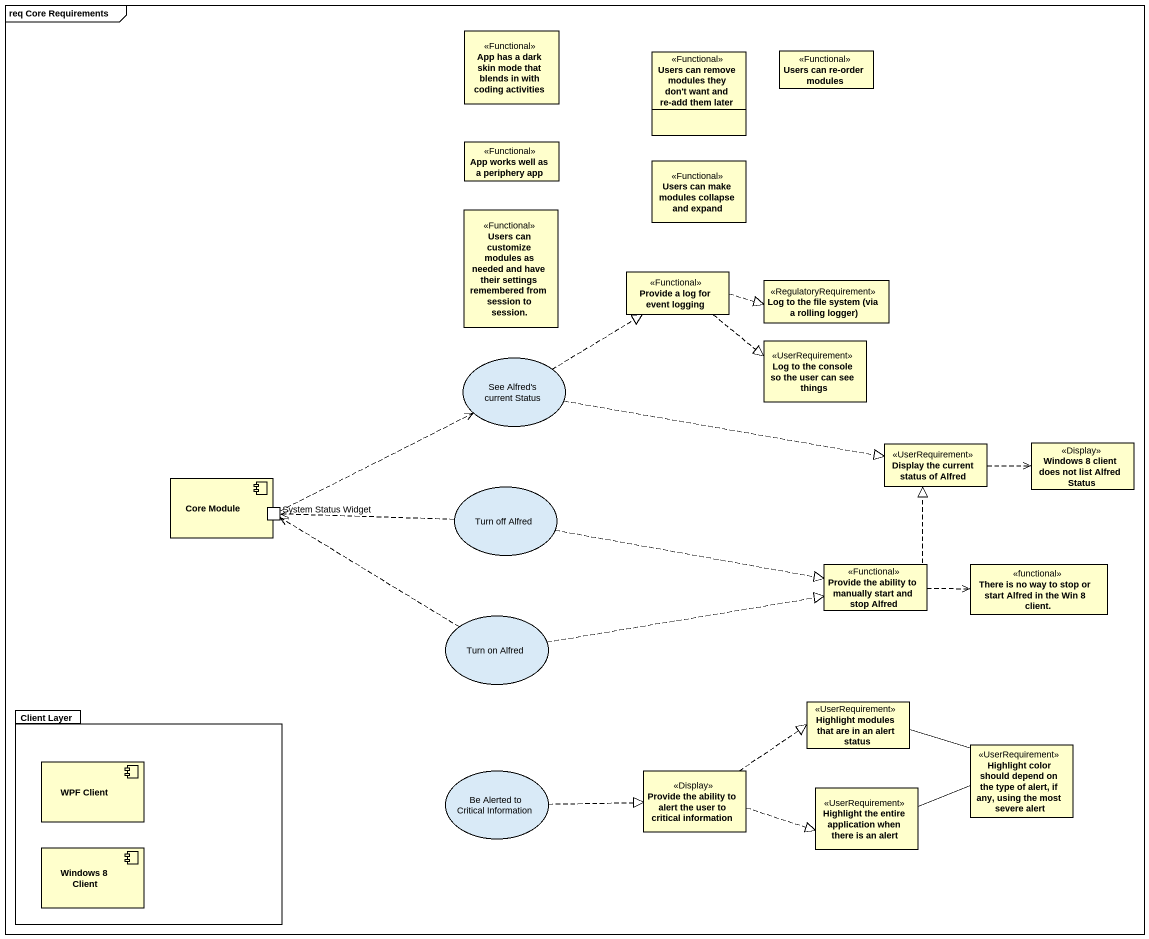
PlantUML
@startuml
mainframe req Core Requirements
allowmixing
hide circle
hide empty members
class "App has a dark skin mode that blends in with coding activities" as App_has_a_dark_skin_mode <<Functional>>
class "Users can remove modules they don't want and re-add them later" as Users_can_remove_modules <<Functional>>
class "Users can re-order modules" as Users_can_re_order_modules <<Functional>>
class "App works well as a periphery app" as App_works_well_as_a <<Functional>>
class "Users can make modules collapse and expand" as Users_can_make_modules <<Functional>>
class "Users can customize modules as needed and have their settings remembered from session to session." as Users_can_customize_modules <<Functional>>
class "Provide a log for event logging" as Provide_a_log_for_event <<Functional>>
class "Log to the file system (via a rolling logger)" as Log_to_the_file_system_via <<RegulatoryRequirement>>
usecase "See Alfred's current Status" as See_Alfred_s_current_Status
class "Log to the console so the user can see things" as Log_to_the_console_so_the <<UserRequirement>>
class "Display the current status of Alfred" as Display_the_current_status <<UserRequirement>>
class "Windows 8 client does not list Alfred Status" as Windows_8_client_does_not <<Display>>
component "Core Module" as Core_Module {
  port "System Status Widget" as System_Status_Widget
}
usecase "Turn off Alfred" as Turn_off_Alfred
class "Provide the ability to manually start and stop Alfred" as Provide_the_ability_to <<Functional>>
class "There is no way to stop or start Alfred in the Win 8 client." as There_is_no_way_to_stop_or <<functional>>
usecase "Turn on Alfred" as Turn_on_Alfred
package "Client Layer" as Client_Layer {
  component "WPF Client" as WPF_Client
  component "Windows 8 Client" as Windows_8_Client
}
class "Highlight modules that are in an alert status" as Highlight_modules_that_are <<UserRequirement>>
class "Highlight color should depend on the type of alert, if any, using the most severe alert" as Highlight_color_should <<UserRequirement>>
usecase "Be Alerted to Critical Information" as Be_Alerted_to_Critical
class "Provide the ability to alert the user to critical information" as Provide_the_ability_to_2 <<Display>>
class "Highlight the entire application when there is an alert" as Highlight_the_entire <<UserRequirement>>
Provide_a_log_for_event .right.|> Log_to_the_file_system_via
Provide_a_log_for_event .right.|> Log_to_the_console_so_the
See_Alfred_s_current_Status .up.|> Provide_a_log_for_event
See_Alfred_s_current_Status .right.|> Display_the_current_status
Display_the_current_status .right.> Windows_8_client_does_not
Turn_off_Alfred .left.> System_Status_Widget
Turn_off_Alfred .right.|> Provide_the_ability_to
System_Status_Widget .right.> See_Alfred_s_current_Status
Provide_the_ability_to .up.|> Display_the_current_status
Provide_the_ability_to .right.> There_is_no_way_to_stop_or
Turn_on_Alfred .up.> System_Status_Widget
Turn_on_Alfred .right.|> Provide_the_ability_to
Highlight_color_should -left- Highlight_modules_that_are
Be_Alerted_to_Critical .right.|> Provide_the_ability_to_2
Provide_the_ability_to_2 .right.|> Highlight_modules_that_are
Provide_the_ability_to_2 .right.|> Highlight_the_entire
Highlight_the_entire -right- Highlight_color_should
@enduml
